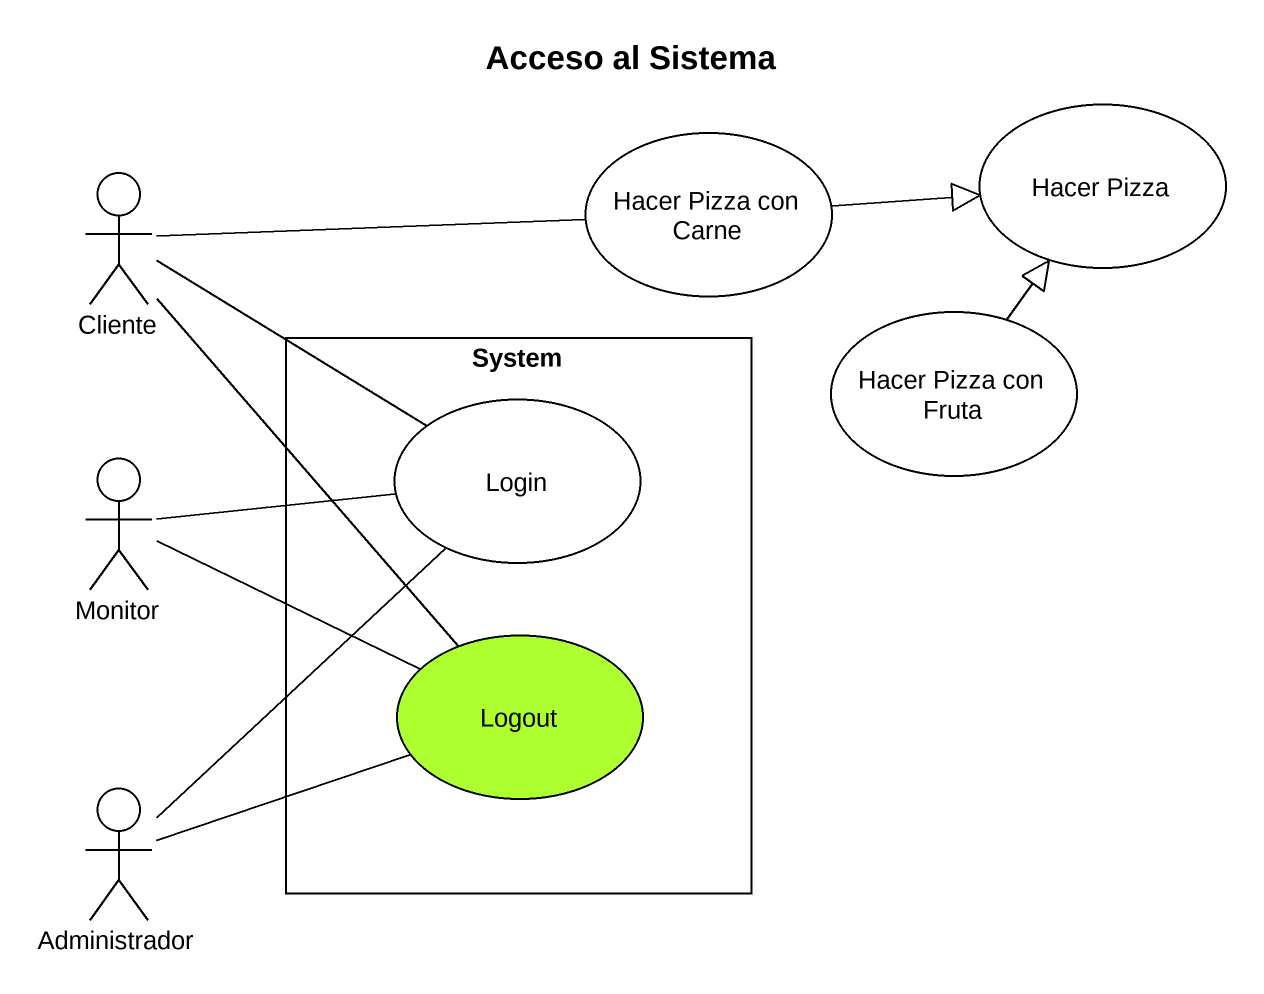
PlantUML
@startuml
title Acceso al Sistema
usecase "Hacer Pizza con Carne" as Hacer_Pizza_con_Carne
usecase "Hacer Pizza" as Hacer_Pizza
actor Cliente
rectangle System {
  usecase Login
  usecase Logout #ADFF2F
}
usecase "Hacer Pizza con Fruta" as Hacer_Pizza_con_Fruta
actor Monitor
actor Administrador
Hacer_Pizza_con_Carne -right-|> Hacer_Pizza
Cliente -right- Hacer_Pizza_con_Carne
Cliente -right- Login
Cliente -- Logout
Hacer_Pizza_con_Fruta -up-|> Hacer_Pizza
Monitor -right- Login
Monitor -right- Logout
Administrador -up- Login
Administrador -right- Logout
@enduml
